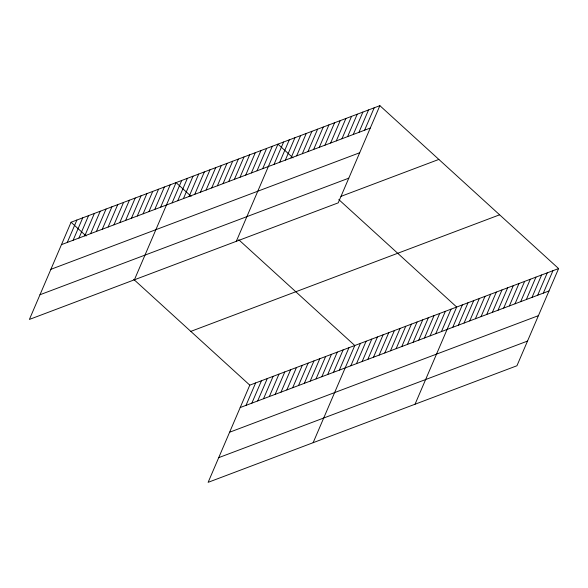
<?xml version="1.0" encoding="UTF-8"?>
<svg xmlns="http://www.w3.org/2000/svg" width="588" height="588" viewBox="0 0 588 588"><rect width="100%" height="100%" fill="white"/><g stroke="black" fill="none" stroke-linecap="round" stroke-linejoin="round"><path stroke-width="0.88" d="M379.87 105.664L71.06 222.242L29.4 319.431L338.21 202.853L379.87 105.664L558.6 268.569L516.94 365.758L208.13 482.336L249.79 385.147L558.6 268.569M67.289 242.44L76.888 220.037M73.118 240.242L82.724 217.839M78.954 238.037L88.553 215.634M84.79 235.832L94.389 213.429M90.618 233.634L100.225 211.232M96.454 231.429L106.053 209.027M102.283 229.232L111.889 206.829M108.118 227.027L117.718 204.624M113.954 224.822L123.553 202.419M119.783 222.624L129.389 200.221M125.619 220.419L135.218 198.016M131.455 218.221L141.054 195.819M137.283 216.016L146.89 193.614M143.119 213.811L152.718 191.409M148.948 211.614L158.554 189.211M154.784 209.409L164.383 187.006M160.62 207.211L170.219 184.808M134.395 279.792L176.055 182.603L191.122 196.341M172.115 202.867L181.714 180.465M177.774 200.729L187.374 178.326M183.434 198.597L193.033 176.194M189.093 196.458L198.7 174.055M194.76 194.319L204.359 171.917M200.42 192.18L210.019 169.778M206.079 190.042L215.686 167.646M211.739 187.91L221.345 165.507M217.406 185.771L227.005 163.368M223.065 183.632L232.664 161.23M228.725 181.494L238.331 159.091M234.391 179.362L243.991 156.959M240.051 177.223L249.65 154.82M245.71 175.084L255.31 152.682M251.37 172.946L260.976 150.543M257.037 170.807L266.636 148.404M262.696 168.675L272.295 146.272M236.303 241.323L277.962 144.133L293.03 157.871M274.023 164.397L283.622 141.995M279.682 162.259L289.281 139.856M285.342 160.12L294.941 137.724M291.001 157.988L300.608 135.585M296.668 155.849L306.267 133.447M302.328 153.711L311.927 131.308M307.987 151.572L317.594 129.169M313.647 149.44L323.253 127.037M319.313 147.301L328.912 124.899M324.973 145.162L334.572 122.76M330.632 143.024L340.239 120.621M336.299 140.885L345.898 118.482M341.959 138.753L351.558 116.351M347.618 136.614L357.217 114.212M353.278 134.476L362.884 112.073M358.945 132.337L368.544 109.934M246.019 405.345L255.626 382.942M364.604 130.198L374.203 107.802M251.855 403.147L261.454 380.745M257.684 400.942L267.29 378.54M263.52 398.738L273.119 376.342M269.355 396.54L278.955 374.137M275.184 394.335L284.79 371.932M281.02 392.137L290.619 369.734M286.856 389.932L296.455 367.529M292.684 387.727L302.291 365.332M298.52 385.53L308.119 363.127M304.349 383.325L313.955 360.922M310.185 381.127L319.784 358.724M316.021 378.922L325.62 356.519M321.849 376.724L331.456 354.321M327.685 374.519L337.284 352.116M333.514 372.314L343.12 349.911M339.349 370.117L348.949 347.714M313.132 442.698L354.784 345.509L238.713 239.72M350.845 365.773L360.444 343.37M356.504 363.641L366.111 341.238M362.171 361.502L371.77 339.1M367.831 359.364L377.43 336.961M373.49 357.225L383.089 334.822M379.15 355.086L388.756 332.683M384.817 352.954L394.416 330.552M390.476 350.815L400.075 328.413M396.136 348.677L405.742 326.274M401.795 346.538L411.402 324.135M407.462 344.399L417.061 322.004M413.121 342.267L422.721 319.865M418.781 340.129L428.387 317.726M424.448 337.99L434.047 315.587M430.107 335.851L439.706 313.448M435.767 333.719L445.366 311.317M441.426 331.581L451.033 309.178M415.04 404.228L456.692 307.039L338.784 199.567M452.753 327.303L462.352 304.9M458.412 325.164L468.019 302.761M464.079 323.032L473.678 300.63M469.738 320.894L479.338 298.491M475.398 318.755L484.997 296.352M481.058 316.616L490.664 294.213M486.724 314.477L496.323 292.082M492.384 312.346L501.983 289.943M498.043 310.207L507.65 287.804M503.703 308.068L513.309 285.665M509.37 305.929L518.969 283.526M515.029 303.798L524.628 281.395M520.689 301.659L530.295 279.256M526.356 299.52L535.955 277.117M532.015 297.381L541.614 274.978M537.675 295.242L547.274 272.839M543.334 293.111L552.94 270.708M61.453 244.645L370.264 128.066M50.877 269.326L359.687 152.748M39.977 294.75L348.787 178.171M340.989 196.363L438.846 159.422M190.806 331.389L499.616 214.811M240.191 407.55L549.001 290.972M229.607 432.231L538.417 315.653M218.714 457.655L527.524 341.077M71.06 222.242L86.127 235.979M133.719 279.359L249.79 385.147"/></g></svg>
